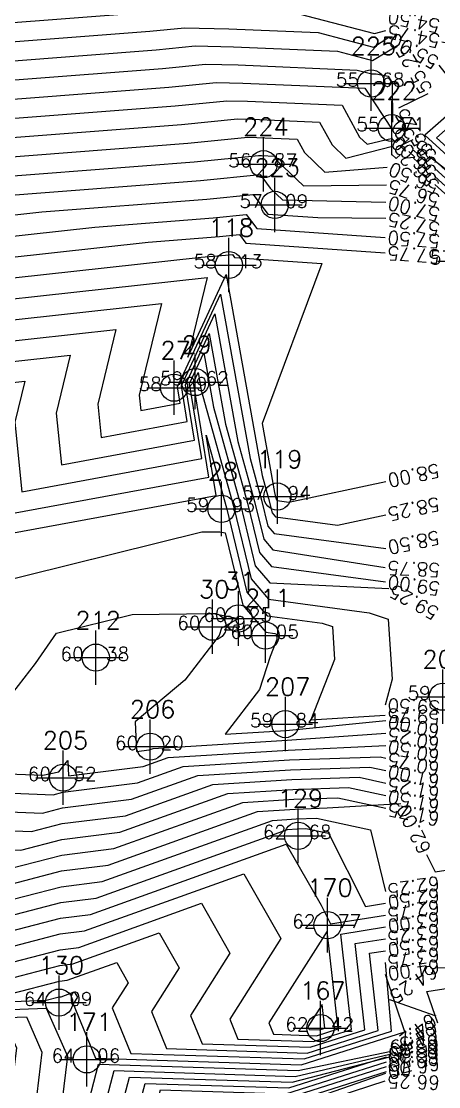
# Model space of a CAD drawing. Header units: millimetres. Extents: x 1412621 to 1412799, y 4931530 to 4931669.
# Drawn here: x 1412689.58 to 1412704.92, y 4931554.19 to 4931593.36 of the extents above; entities that cross this region are included whole.
import ezdxf
from ezdxf.enums import TextEntityAlignment as Align

# ---------------------------------------------------------------- set-up
doc = ezdxf.new("R2010")
doc.units = ezdxf.units.MM
doc.header["$PDMODE"] = 34
doc.header["$PDSIZE"] = 1
for name, color, linetype in [('CIVIL', 50, 'Continuous'), ('CIVIL-DRAW', 80, 'Continuous'), ('CIVIL-NONAME', 130, 'Continuous'), ('CIVIL-TEXT', 240, 'Continuous'), ('CIVIL-Z', 50, 'Continuous'), ('Tcontours0', 7, 'Continuous'), ('Tcontours1', 7, 'Continuous'), ('Tcontours2', 7, 'Continuous'), ('Tcontours3', 7, 'Continuous')]:
    doc.layers.add(name, color=color, linetype=linetype)
doc.styles.add('CIVILCADMAIN', font='TXT.SHX')
doc.styles.get("Standard").update_dxf_attribs({"font": 'arial.ttf'})

# ---------------------------------------------------------------- blocks, each defined once
blk = doc.blocks.new('CIVIL-ZZ')
at = {"layer": 'CIVIL-DRAW'}
blk.add_point((0, 0), dxfattribs=at)
at = {"layer": 'CIVIL-NONAME'}
blk.add_attdef('NAME', text='', height=1.8, dxfattribs=at).set_placement((0, 2.1), align=Align.CENTER)
at = {"layer": 'CIVIL-TEXT', "flags": 8}
blk.add_attdef('TEXT', text='', height=2, dxfattribs=at).set_placement((0.2, -3.3), align=Align.CENTER)
at = {"layer": 'CIVIL-Z'}
blk.add_attdef('Z1', text='', height=1.6, dxfattribs=at).set_placement((-0.75, -0.225), align=Align.RIGHT)
blk.add_attdef('Z2', (0.75, -0.225), '', height=1.6, dxfattribs=at)

msp = doc.modelspace()

# ---------------------------------------------------------------- linework, layer by layer
at = {"layer": 'Tcontours0'}
for points in [[(1412693.083, 4931625.826), (1412693.105, 4931625.688), (1412692.213, 4931623.888), (1412670.17, 4931598.157), (1412672.366, 4931593.378), (1412676.173, 4931593.569), (1412679.499, 4931591.604), (1412680.059, 4931591.646), (1412681.879, 4931592.047), (1412694.306, 4931593.002), (1412695.574, 4931593.129), (1412697.2, 4931593.093), (1412700.486, 4931592.952), (1412702.524, 4931592.418), (1412703.084, 4931592.779)], [(1412704.916, 4931591.753), (1412705.358, 4931591.186), (1412705.788, 4931590.394), (1412704.406, 4931589.173), (1412707.438, 4931586.424), (1412710.587, 4931586.59), (1412712.908, 4931588.133), (1412714.883, 4931590.674), (1412716.058, 4931591.089), (1412717.806, 4931591.522), (1412719.129, 4931591.445), (1412720.417, 4931591.743), (1412726.141, 4931589.588), (1412727.464, 4931590.345), (1412730.624, 4931589.048), (1412739.447, 4931589.456), (1412740.424, 4931589.294), (1412743.022, 4931588.28)], [(1412688.097, 4931572.584), (1412696.213, 4931574.588), (1412696.868, 4931574.596), (1412697.068, 4931574.557), (1412697.713, 4931571.893), (1412698.56, 4931570.902), (1412698.897, 4931570.857), (1412698.96, 4931570.835), (1412698.973, 4931570.635), (1412698.724, 4931570.006), (1412698.331, 4931568.797), (1412697.074, 4931567.156), (1412699.307, 4931567.293), (1412702.974, 4931567.657)], [(1412665.025, 4931560.044), (1412665.427, 4931559.455), (1412671.437, 4931555.588), (1412674.374, 4931554.343), (1412675.994, 4931552.823), (1412680.615, 4931553.001), (1412683.629, 4931556.838), (1412683.743, 4931556.986), (1412684.25, 4931556.873), (1412687.647, 4931556.109), (1412688.304, 4931556.135), (1412688.461, 4931555.778), (1412688.393, 4931555.21), (1412686.487, 4931555.286), (1412684.844, 4931554.574), (1412684.313, 4931553.074), (1412685.636, 4931551.398), (1412685.603, 4931549.753), (1412693.57, 4931552.202), (1412694.125, 4931554.314), (1412699.413, 4931554.147), (1412702.999, 4931555.287)]]:
    msp.add_lwpolyline(points, dxfattribs=at)
at = {"layer": 'Tcontours1'}
for points in [[(1412686.776, 4931622.314), (1412686.8, 4931622.164), (1412685.832, 4931620.211), (1412666.083, 4931597.158), (1412668.811, 4931591.221), (1412673.541, 4931591.458), (1412676.19, 4931589.893), (1412677.198, 4931588.211), (1412678.76, 4931588.929), (1412680.565, 4931589.128), (1412695.233, 4931590.255), (1412697.129, 4931590.445), (1412697.885, 4931590.428), (1412701.371, 4931590.278), (1412702.012, 4931589.108), (1412702.286, 4931588.847), (1412703.222, 4931589.07)], [(1412664.438, 4931590.843), (1412665.256, 4931589.064), (1412668.623, 4931589.232), (1412672.027, 4931586.262), (1412672.679, 4931585.167), (1412675.236, 4931583.303), (1412676.031, 4931583.967), (1412680.558, 4931586.048), (1412688.378, 4931586.91), (1412696.16, 4931587.508), (1412698.35, 4931587.728), (1412698.725, 4931587.225), (1412699.173, 4931586.797), (1412702.979, 4931586.718)], [(1412704.778, 4931587.66), (1412706.885, 4931585.751), (1412711.237, 4931585.98), (1412714.446, 4931588.113), (1412715.423, 4931589.371), (1412717.221, 4931590.006), (1412717.634, 4931590.108), (1412719.44, 4931590.003), (1412719.821, 4931590.091), (1412727.017, 4931587.382), (1412727.33, 4931587.561), (1412728.077, 4931587.254), (1412736.698, 4931587.653), (1412735.636, 4931585.525), (1412739.348, 4931584.096), (1412739.664, 4931584.671), (1412740.031, 4931584.629), (1412742.968, 4931584.086)], [(1412664.805, 4931582.375), (1412666.302, 4931581.121), (1412674.094, 4931577.786), (1412674.439, 4931577.641), (1412674.748, 4931577.855), (1412676.829, 4931578.689), (1412676.415, 4931579.306), (1412679.417, 4931581.817), (1412682.356, 4931583.168), (1412696.191, 4931584.692), (1412697.086, 4931584.761), (1412697.339, 4931584.786), (1412697.418, 4931584.68), (1412700.627, 4931584.457), (1412698.425, 4931578.578), (1412698.879, 4931576.039), (1412698.925, 4931575.875), (1412698.95, 4931575.773), (1412698.975, 4931575.744), (1412699.414, 4931575.685), (1412702.973, 4931576.447)], [(1412684.154, 4931580.287), (1412691.377, 4931581.083), (1412690.862, 4931578.958), (1412691.05, 4931577.063), (1412695.943, 4931577.965), (1412695.607, 4931580.004), (1412696.486, 4931581.891), (1412697.085, 4931578.546), (1412697.892, 4931575.649), (1412698.331, 4931573.833), (1412698.767, 4931573.323), (1412702.959, 4931572.76)], [(1412664.929, 4931571.591), (1412673.513, 4931567.917), (1412674.046, 4931567.388), (1412674.054, 4931565.896), (1412680.309, 4931563.832), (1412681.975, 4931563.154), (1412682.07, 4931563.184), (1412682.379, 4931563.284), (1412686.068, 4931564.425), (1412690.35, 4931564.25), (1412691.093, 4931564.443), (1412693.627, 4931564.76), (1412696.069, 4931565.638), (1412699.473, 4931565.846), (1412702.38, 4931565.944), (1412702.974, 4931565.816)], [(1412664.869, 4931568.4), (1412670.129, 4931564.835), (1412671.827, 4931562.633), (1412671.968, 4931562.571), (1412678.966, 4931559.484), (1412680.213, 4931558.977), (1412680.362, 4931559.111), (1412681.454, 4931560.524), (1412682.355, 4931560.322), (1412683.199, 4931560.635), (1412684.285, 4931560.989), (1412686.356, 4931561.629), (1412688.76, 4931561.531), (1412691.051, 4931562.127), (1412692.765, 4931562.341), (1412698.261, 4931564.316), (1412699.638, 4931564.4), (1412700.815, 4931564.44), (1412703.526, 4931564.6)], [(1412704.474, 4931562.726), (1412704.793, 4931562.093), (1412708.625, 4931562.693), (1412710.448, 4931561.029), (1412711.163, 4931560.652), (1412714.666, 4931563.38), (1412724.458, 4931557.203)], [(1412664.91, 4931561.85), (1412667.577, 4931560.316), (1412671.44, 4931557.83), (1412676.348, 4931555.749), (1412677.401, 4931554.76), (1412680.407, 4931554.876), (1412682.367, 4931557.371), (1412682.98, 4931558.166), (1412685.689, 4931557.558), (1412687.111, 4931557.238), (1412690.493, 4931557.37), (1412690.968, 4931557.493), (1412691.042, 4931557.503), (1412691.525, 4931557.676), (1412691.637, 4931557.479), (1412691.482, 4931557.235), (1412692.299, 4931555.24), (1412699.862, 4931555.001), (1412703.67, 4931556.212), (1412702.963, 4931558.323)], [(1412687.17, 4931558.812), (1412691.009, 4931559.81), (1412691.903, 4931559.922), (1412697.757, 4931562.025), (1412699.113, 4931559.636), (1412697.235, 4931556.675), (1412697.535, 4931555.943), (1412700.312, 4931555.855), (1412701.709, 4931556.3), (1412701.318, 4931559.807), (1412702.963, 4931560.065)], [(1412665.032, 4931555.805), (1412668.694, 4931555.109), (1412671.434, 4931553.346), (1412672.399, 4931552.937), (1412674.586, 4931550.885), (1412677.522, 4931550.999), (1412677.48, 4931549.276), (1412676.201, 4931547.983), (1412680.584, 4931547.324), (1412693.22, 4931550.103), (1412687.39, 4931549.51), (1412688.827, 4931550.104), (1412696.133, 4931552.35), (1412696.402, 4931553.373), (1412698.964, 4931553.292), (1412702.969, 4931554.693)]]:
    msp.add_lwpolyline(points, dxfattribs=at)
at = {"layer": 'Tcontours2'}
for points in [[(1412689.929, 4931624.07), (1412689.952, 4931623.926), (1412689.022, 4931622.05), (1412668.126, 4931597.657), (1412670.588, 4931592.3), (1412674.857, 4931592.514), (1412678.586, 4931590.31), (1412678.746, 4931590.323), (1412679.266, 4931590.437), (1412694.769, 4931591.629), (1412696.352, 4931591.787), (1412697.542, 4931591.761), (1412701.918, 4931591.573), (1412702.457, 4931591.431), (1412702.613, 4931591.437), (1412703.057, 4931591.35), (1412703.207, 4931591.105), (1412703.222, 4931589.658)], [(1412683.622, 4931620.558), (1412683.648, 4931620.402), (1412682.641, 4931618.373), (1412664.039, 4931596.658), (1412667.033, 4931590.142), (1412672.225, 4931590.403), (1412672.805, 4931590.06), (1412675.493, 4931585.574), (1412679.659, 4931587.489), (1412684.472, 4931588.019), (1412695.696, 4931588.882), (1412697.907, 4931589.103), (1412698.228, 4931589.096), (1412699.71, 4931589.032), (1412699.983, 4931588.535), (1412700.73, 4931587.822), (1412703.028, 4931588)], [(1412704.778, 4931588.247), (1412707.161, 4931586.087), (1412710.912, 4931586.285), (1412713.677, 4931588.123), (1412715.153, 4931590.022), (1412716.639, 4931590.547), (1412717.72, 4931590.815), (1412719.285, 4931590.724), (1412720.119, 4931590.917), (1412726.579, 4931588.485), (1412727.397, 4931588.953), (1412729.351, 4931588.151), (1412739.606, 4931588.626), (1412740.04, 4931588.554), (1412743.022, 4931587.389)], [(1412664.939, 4931587.541), (1412665.094, 4931587.177), (1412666.951, 4931584.448), (1412673.137, 4931581.85), (1412674.022, 4931582.462), (1412675.725, 4931581.22), (1412677.724, 4931582.892), (1412681.457, 4931584.608), (1412692.285, 4931585.801), (1412696.623, 4931586.135), (1412697.844, 4931586.257), (1412698.228, 4931585.742), (1412702.952, 4931585.414)], [(1412683.255, 4931581.728), (1412694.728, 4931582.992), (1412693.909, 4931579.617), (1412693.965, 4931579.056), (1412695.412, 4931579.323), (1412695.313, 4931579.926), (1412696.9, 4931583.335), (1412697.982, 4931577.293), (1412698.408, 4931575.762), (1412698.641, 4931574.803), (1412698.871, 4931574.533), (1412702.973, 4931573.983)], [(1412688.135, 4931575.07), (1412696.474, 4931576.607), (1412695.901, 4931580.081), (1412696.071, 4931580.447), (1412696.187, 4931579.799), (1412697.375, 4931575.536), (1412698.022, 4931572.863), (1412698.664, 4931572.112), (1412702.364, 4931571.616), (1412703.061, 4931571.38), (1412703.208, 4931569.174), (1412702.951, 4931568.217)], [(1412664.805, 4931573.234), (1412665.603, 4931572.565), (1412673.086, 4931569.3), (1412674.507, 4931567.891), (1412674.509, 4931567.331), (1412677.92, 4931566.206), (1412682.545, 4931565.203), (1412685.055, 4931565.554), (1412685.924, 4931565.823), (1412690.367, 4931565.641), (1412690.96, 4931565.766), (1412691.285, 4931566.186), (1412691.313, 4931565.626), (1412694.057, 4931565.969), (1412694.973, 4931566.298), (1412699.39, 4931566.57), (1412702.974, 4931566.737)], [(1412664.962, 4931570.451), (1412670.766, 4931567.919), (1412670.915, 4931566.047), (1412672.409, 4931565.035), (1412672.78, 4931564.553), (1412673.275, 4931564.335), (1412675.201, 4931563.486), (1412680.901, 4931561.166), (1412681.173, 4931561.409), (1412681.364, 4931561.474), (1412681.822, 4931561.644), (1412683.332, 4931562.137), (1412686.212, 4931563.027), (1412689.555, 4931562.891), (1412691.072, 4931563.285), (1412693.196, 4931563.55), (1412697.165, 4931564.977), (1412699.556, 4931565.123), (1412701.597, 4931565.192), (1412702.974, 4931564.895)], [(1412664.869, 4931566.656), (1412667.85, 4931564.636), (1412669.694, 4931562.244), (1412670.801, 4931561.607), (1412671.445, 4931561.192), (1412679.309, 4931557.858), (1412679.513, 4931557.666), (1412680.095, 4931557.689), (1412680.474, 4931558.172), (1412681.835, 4931559.934), (1412684.062, 4931559.435), (1412684.576, 4931559.625), (1412685.238, 4931559.841), (1412686.5, 4931560.232), (1412687.965, 4931560.172), (1412691.03, 4931560.968), (1412692.334, 4931561.131), (1412699.357, 4931563.655), (1412699.721, 4931563.677), (1412700.033, 4931563.688), (1412700.862, 4931563.509), (1412702.222, 4931560.82), (1412702.963, 4931560.936)], [(1412664.91, 4931562.898), (1412668.651, 4931560.746), (1412671.442, 4931558.951), (1412677.335, 4931556.452), (1412678.105, 4931555.729), (1412680.303, 4931555.814), (1412681.736, 4931557.638), (1412682.598, 4931558.755), (1412686.408, 4931557.9), (1412686.843, 4931557.803), (1412687.876, 4931557.843), (1412690.989, 4931558.652), (1412691.472, 4931558.712), (1412694.641, 4931559.851), (1412695.375, 4931558.558), (1412694.358, 4931556.955), (1412694.917, 4931555.592), (1412700.087, 4931555.428), (1412702.69, 4931556.256), (1412702.372, 4931559.101), (1412702.963, 4931559.194)], [(1412664.91, 4931560.801), (1412666.502, 4931559.886), (1412671.438, 4931556.709), (1412675.361, 4931555.046), (1412676.697, 4931553.791), (1412680.511, 4931553.939), (1412682.998, 4931557.105), (1412683.362, 4931557.576), (1412684.969, 4931557.215), (1412687.379, 4931556.674), (1412689.766, 4931556.767), (1412690.336, 4931555.469), (1412690.087, 4931553.408), (1412687.555, 4931553.509), (1412688.915, 4931551.786), (1412688.901, 4931551.087), (1412692.289, 4931552.129), (1412692.987, 4931554.784), (1412699.638, 4931554.574), (1412703.117, 4931555.393)], [(1412665.032, 4931558.193), (1412665.9, 4931558.029), (1412671.435, 4931554.467), (1412673.387, 4931553.64), (1412675.29, 4931551.854), (1412680.72, 4931552.064), (1412681.977, 4931553.665), (1412682.25, 4931552.809), (1412682.107, 4931551.456), (1412682.168, 4931549.629), (1412682.232, 4931548.246), (1412683.66, 4931548.836), (1412694.852, 4931552.276), (1412695.263, 4931553.844), (1412699.189, 4931553.719), (1412702.999, 4931554.931)], [(1412704.883, 4931556.529), (1412704.48, 4931557.69), (1412707.447, 4931558.154), (1412708.021, 4931557.63), (1412710.092, 4931556.539), (1412711.712, 4931557.8), (1412716.239, 4931554.944)], [(1412700.112, 4931556.396), (1412700.153, 4931556.295), (1412700.536, 4931556.283), (1412700.729, 4931556.344), (1412700.632, 4931557.215), (1412700.112, 4931556.396)]]:
    msp.add_lwpolyline(points, dxfattribs=at)
at = {"layer": 'Tcontours3'}
for points in [[(1412694.659, 4931626.704), (1412694.681, 4931626.568), (1412693.808, 4931624.807), (1412671.192, 4931598.407), (1412673.254, 4931593.918), (1412676.831, 4931594.097), (1412679.956, 4931592.251), (1412680.715, 4931592.308), (1412683.185, 4931592.852), (1412694.074, 4931593.689), (1412695.185, 4931593.8), (1412697.028, 4931593.759), (1412699.771, 4931593.641), (1412702.557, 4931592.911), (1412702.97, 4931593.022)], [(1412691.506, 4931624.948), (1412691.529, 4931624.807), (1412690.617, 4931622.969), (1412669.148, 4931597.907), (1412671.477, 4931592.839), (1412675.515, 4931593.042), (1412679.043, 4931590.957), (1412679.402, 4931590.984), (1412680.572, 4931591.242), (1412694.537, 4931592.315), (1412695.963, 4931592.458), (1412697.371, 4931592.427), (1412701.202, 4931592.262), (1412702.49, 4931591.925), (1412703.482, 4931592.519)], [(1412688.353, 4931623.192), (1412688.376, 4931623.045), (1412687.427, 4931621.13), (1412667.104, 4931597.408), (1412669.7, 4931591.76), (1412674.199, 4931591.986), (1412677.882, 4931589.81), (1412678.05, 4931589.529), (1412678.311, 4931589.649), (1412678.612, 4931589.682), (1412695.001, 4931590.942), (1412696.74, 4931591.116), (1412697.714, 4931591.095), (1412702.201, 4931590.902), (1412703.222, 4931589.364)], [(1412685.199, 4931621.436), (1412685.224, 4931621.283), (1412684.237, 4931619.292), (1412665.061, 4931596.908), (1412667.922, 4931590.682), (1412672.883, 4931590.93), (1412674.497, 4931589.977), (1412676.345, 4931586.892), (1412679.21, 4931588.209), (1412682.518, 4931588.573), (1412695.464, 4931589.568), (1412697.518, 4931589.774), (1412698.057, 4931589.762), (1412700.541, 4931589.655), (1412700.998, 4931588.821), (1412701.508, 4931588.334), (1412703.222, 4931588.777)], [(1412664.438, 4931593.316), (1412666.145, 4931589.603), (1412670.869, 4931589.84), (1412671.909, 4931588.932), (1412674.371, 4931584.796), (1412674.991, 4931584.344), (1412675.184, 4931584.505), (1412680.109, 4931586.768), (1412686.425, 4931587.464), (1412695.928, 4931588.195), (1412698.295, 4931588.432), (1412698.4, 4931588.43), (1412698.88, 4931588.409), (1412698.969, 4931588.248), (1412699.951, 4931587.31), (1412702.999, 4931587.354)], [(1412705.03, 4931592.614), (1412705.657, 4931592.49), (1412706.433, 4931591.226), (1412706.703, 4931590.73), (1412704.834, 4931589.078), (1412707.577, 4931586.592), (1412710.424, 4931586.742), (1412712.523, 4931588.138), (1412714.748, 4931590.999), (1412715.767, 4931591.36), (1412717.849, 4931591.876), (1412719.052, 4931591.806), (1412720.566, 4931592.156), (1412725.922, 4931590.14), (1412727.497, 4931591.04), (1412731.261, 4931589.496), (1412739.367, 4931589.872), (1412740.615, 4931589.665), (1412743.022, 4931588.725)], [(1412704.565, 4931588.402), (1412707.3, 4931586.255), (1412710.749, 4931586.437), (1412713.292, 4931588.128), (1412715.018, 4931590.348), (1412716.349, 4931590.818), (1412717.763, 4931591.169), (1412719.207, 4931591.084), (1412720.268, 4931591.33), (1412726.36, 4931589.037), (1412727.43, 4931589.649), (1412729.988, 4931588.599), (1412739.526, 4931589.041), (1412740.232, 4931588.924), (1412743.022, 4931587.834)], [(1412704.518, 4931590.693), (1412703.435, 4931590.172)], [(1412704.778, 4931587.954), (1412707.023, 4931585.919), (1412711.074, 4931586.133), (1412714.061, 4931588.118), (1412715.288, 4931589.696), (1412716.93, 4931590.277), (1412717.677, 4931590.462), (1412719.363, 4931590.363), (1412719.97, 4931590.504), (1412726.798, 4931587.933), (1412727.363, 4931588.257), (1412728.714, 4931587.703), (1412739.685, 4931588.21), (1412739.848, 4931588.183), (1412742.001, 4931587.343), (1412741.272, 4931584.836), (1412742.968, 4931584.522)], [(1412704.778, 4931587.366), (1412706.746, 4931585.582), (1412711.4, 4931585.828), (1412714.83, 4931588.108), (1412715.558, 4931589.045), (1412717.511, 4931589.735), (1412717.591, 4931589.755), (1412719.518, 4931589.642), (1412719.672, 4931589.678), (1412727.235, 4931586.83), (1412727.296, 4931586.865), (1412727.441, 4931586.806), (1412729.109, 4931586.883), (1412728.904, 4931586.471), (1412738.803, 4931582.66), (1412739.645, 4931584.194), (1412740.624, 4931584.083), (1412742.968, 4931583.65)], [(1412664.626, 4931588.48), (1412666.376, 4931588.625), (1412669.348, 4931586.033), (1412670.073, 4931584.968), (1412672.487, 4931583.954), (1412672.832, 4931584.193), (1412675.48, 4931582.261), (1412676.877, 4931583.43), (1412681.008, 4931585.328), (1412690.331, 4931586.356), (1412696.391, 4931586.821), (1412698.097, 4931586.992), (1412698.634, 4931586.273), (1412700.469, 4931586.146), (1412702.974, 4931586.13)], [(1412664.864, 4931583.464), (1412673.788, 4931579.746), (1412675.213, 4931580.731), (1412675.969, 4931580.179), (1412678.57, 4931582.355), (1412681.907, 4931583.888), (1412694.238, 4931585.247), (1412696.855, 4931585.448), (1412697.592, 4931585.522), (1412697.823, 4931585.211), (1412702.953, 4931584.855)], [(1412664.805, 4931581.46), (1412668.36, 4931578.483), (1412673.312, 4931576.364), (1412674.632, 4931576.811), (1412679.792, 4931575.26), (1412680.149, 4931575.403), (1412677.668, 4931579.108), (1412680.264, 4931581.279), (1412682.805, 4931582.448), (1412696.403, 4931583.946), (1412695.694, 4931581.021), (1412697.108, 4931584.057), (1412698.431, 4931576.666), (1412698.667, 4931575.819), (1412698.795, 4931575.288), (1412698.923, 4931575.139), (1412701.194, 4931574.834), (1412702.973, 4931575.215)], [(1412683.704, 4931581.008), (1412693.053, 4931582.038), (1412692.386, 4931579.287), (1412692.507, 4931578.059), (1412695.678, 4931578.644), (1412695.46, 4931579.965), (1412696.693, 4931582.613), (1412697.533, 4931577.919), (1412698.15, 4931575.706), (1412698.486, 4931574.318), (1412698.819, 4931573.928), (1412702.951, 4931573.28)], [(1412684.603, 4931579.567), (1412689.702, 4931580.129), (1412689.339, 4931578.629), (1412689.592, 4931576.066), (1412696.209, 4931577.286), (1412695.754, 4931580.042), (1412696.279, 4931581.169), (1412696.636, 4931579.173), (1412697.634, 4931575.593), (1412698.177, 4931573.348), (1412698.716, 4931572.718), (1412703.08, 4931572.514)], [(1412686.677, 4931574.073), (1412696.74, 4931575.928), (1412696.374, 4931578.145), (1412697.117, 4931575.48), (1412697.867, 4931572.378), (1412698.612, 4931571.507), (1412700.63, 4931571.236), (1412701.011, 4931571.107), (1412701.091, 4931569.904), (1412700.212, 4931567.686), (1412702.951, 4931567.854)], [(1412664.92, 4931572.488), (1412673.3, 4931568.609), (1412674.276, 4931567.639), (1412674.282, 4931566.613), (1412680.534, 4931564.55), (1412682.339, 4931564.159), (1412683.319, 4931564.296), (1412685.996, 4931565.124), (1412690.747, 4931564.93), (1412691.103, 4931565.022), (1412693.842, 4931565.365), (1412695.521, 4931565.968), (1412699.432, 4931566.208), (1412702.771, 4931566.32), (1412702.974, 4931566.276)], [(1412689.054, 4931568.4), (1412690.094, 4931569.747), (1412690.871, 4931570.864), (1412693.648, 4931571.549), (1412696.644, 4931571.587), (1412697.558, 4931571.408), (1412696.932, 4931571.051), (1412696.846, 4931570.787), (1412695.589, 4931569.145), (1412693.76, 4931567.604), (1412693.816, 4931566.517), (1412694.273, 4931566.574), (1412694.426, 4931566.629), (1412699.349, 4931566.931), (1412702.974, 4931567.197)], [(1412664.962, 4931571.05), (1412673.727, 4931567.225), (1412673.816, 4931567.137), (1412673.826, 4931565.178), (1412675.036, 4931564.779), (1412681.33, 4931562.216), (1412681.689, 4931562.33), (1412682.855, 4931562.711), (1412686.14, 4931563.726), (1412689.952, 4931563.57), (1412691.083, 4931563.864), (1412693.411, 4931564.155), (1412696.617, 4931565.307), (1412699.514, 4931565.485), (1412701.989, 4931565.568), (1412702.974, 4931565.355)], [(1412664.962, 4931569.853), (1412667.012, 4931568.958), (1412667.107, 4931567.756), (1412671.269, 4931564.935), (1412672.304, 4931563.593), (1412672.622, 4931563.453), (1412677.084, 4931561.485), (1412680.557, 4931560.071), (1412680.974, 4931560.445), (1412681.263, 4931560.819), (1412681.501, 4931560.765), (1412682.51, 4931561.139), (1412683.808, 4931561.563), (1412686.284, 4931562.328), (1412689.157, 4931562.211), (1412691.062, 4931562.706), (1412692.98, 4931562.946), (1412697.713, 4931564.646), (1412699.597, 4931564.762), (1412701.206, 4931564.816), (1412702.974, 4931564.435)], [(1412664.869, 4931567.528), (1412668.99, 4931564.736), (1412671.154, 4931561.928), (1412671.339, 4931561.822), (1412671.446, 4931561.753), (1412679.803, 4931558.209), (1412679.865, 4931558.151), (1412680.043, 4931558.158), (1412680.159, 4931558.305), (1412681.644, 4931560.229), (1412683.208, 4931559.878), (1412683.888, 4931560.13), (1412684.761, 4931560.415), (1412686.428, 4931560.93), (1412688.363, 4931560.851), (1412691.041, 4931561.547), (1412692.55, 4931561.736), (1412698.809, 4931563.985), (1412699.68, 4931564.039), (1412700.424, 4931564.064), (1412702.406, 4931563.636), (1412702.963, 4931561.371)], [(1412664.869, 4931565.784), (1412666.71, 4931564.536), (1412668.234, 4931562.559), (1412670.264, 4931561.392), (1412671.444, 4931560.632), (1412678.816, 4931557.506), (1412679.161, 4931557.182), (1412680.147, 4931557.22), (1412680.79, 4931558.038), (1412682.026, 4931559.64), (1412684.915, 4931558.991), (1412685.265, 4931559.121), (1412685.715, 4931559.268), (1412686.572, 4931559.533), (1412687.568, 4931559.492), (1412691.02, 4931560.389), (1412692.119, 4931560.526), (1412699.315, 4931563.113), (1412700.593, 4931560.862), (1412700.936, 4931560.183), (1412702.963, 4931560.5)], [(1412664.82, 4931563.972), (1412665.314, 4931563.19), (1412669.189, 4931560.961), (1412671.443, 4931559.511), (1412677.829, 4931556.803), (1412678.457, 4931556.213), (1412680.251, 4931556.283), (1412681.421, 4931557.772), (1412682.408, 4931559.05), (1412686.623, 4931558.104), (1412686.642, 4931558.112), (1412686.668, 4931558.12), (1412686.716, 4931558.135), (1412686.773, 4931558.133), (1412690.999, 4931559.231), (1412691.688, 4931559.317), (1412696.199, 4931560.938), (1412697.244, 4931559.097), (1412695.797, 4931556.815), (1412696.226, 4931555.767), (1412700.199, 4931555.642), (1412702.199, 4931556.278), (1412701.845, 4931559.454), (1412702.963, 4931559.629)], [(1412664.91, 4931562.374), (1412668.114, 4931560.531), (1412671.441, 4931558.39), (1412676.841, 4931556.1), (1412677.753, 4931555.245), (1412680.355, 4931555.345), (1412682.052, 4931557.505), (1412682.789, 4931558.46), (1412686.049, 4931557.729), (1412686.977, 4931557.52), (1412689.185, 4931557.607), (1412690.978, 4931558.073), (1412691.257, 4931558.107), (1412693.083, 4931558.764), (1412693.506, 4931558.018), (1412692.92, 4931557.095), (1412693.608, 4931555.416), (1412699.975, 4931555.215), (1412703.18, 4931556.234), (1412702.963, 4931558.758)], [(1412664.91, 4931561.325), (1412667.039, 4931560.101), (1412671.439, 4931557.269), (1412675.854, 4931555.397), (1412677.049, 4931554.276), (1412680.459, 4931554.408), (1412682.682, 4931557.238), (1412683.171, 4931557.871), (1412685.329, 4931557.386), (1412687.245, 4931556.956), (1412690.496, 4931557.083), (1412691.273, 4931555.315), (1412690.934, 4931552.507), (1412690.113, 4931552.539), (1412690.554, 4931551.981), (1412690.55, 4931551.754), (1412691.649, 4931552.092), (1412692.418, 4931555.019), (1412699.75, 4931554.787), (1412703.17, 4931555.496)], [(1412664.91, 4931560.277), (1412665.964, 4931559.67), (1412671.438, 4931556.149), (1412674.867, 4931554.694), (1412676.346, 4931553.307), (1412680.563, 4931553.47), (1412683.313, 4931556.971), (1412683.553, 4931557.281), (1412684.61, 4931557.044), (1412687.513, 4931556.392), (1412689.035, 4931556.451), (1412689.398, 4931555.624), (1412689.24, 4931554.309), (1412684.996, 4931554.478), (1412687.276, 4931551.592), (1412687.252, 4931550.42), (1412692.93, 4931552.166), (1412693.556, 4931554.549), (1412699.526, 4931554.36), (1412703.077, 4931555.282)], [(1412698.673, 4931556.536), (1412698.844, 4931556.119), (1412700.424, 4931556.069), (1412701.219, 4931556.322), (1412700.818, 4931559.916), (1412698.673, 4931556.536)], [(1412664.954, 4931558.918), (1412671.436, 4931555.028), (1412673.88, 4931553.991), (1412675.642, 4931552.338), (1412680.668, 4931552.533), (1412683.775, 4931556.489), (1412684.448, 4931554.374), (1412684.341, 4931553.36), (1412683.708, 4931551.57), (1412683.997, 4931551.203), (1412683.954, 4931549.086), (1412694.211, 4931552.239), (1412694.694, 4931554.079), (1412699.301, 4931553.933), (1412702.999, 4931555.109)], [(1412704.873, 4931558.559), (1412707.565, 4931558.608), (1412708.264, 4931557.97), (1412710.199, 4931556.95), (1412712.007, 4931558.358), (1412717.061, 4931555.17)], [(1412704.83, 4931556.782), (1412703.127, 4931557.392)], [(1412665.032, 4931556.999), (1412667.297, 4931556.569), (1412671.434, 4931553.907), (1412672.893, 4931553.288), (1412674.938, 4931551.37), (1412679.971, 4931551.564), (1412679.9, 4931548.611), (1412679.316, 4931548.02), (1412681.317, 4931547.72), (1412687.085, 4931548.988), (1412684.423, 4931548.718), (1412686.244, 4931549.47), (1412695.492, 4931552.313), (1412695.833, 4931553.608), (1412699.076, 4931553.506), (1412702.999, 4931554.753)], [(1412665.032, 4931554.611), (1412670.091, 4931553.649), (1412671.433, 4931552.786), (1412671.906, 4931552.585), (1412674.234, 4931550.401), (1412675.073, 4931550.433), (1412675.061, 4931549.941), (1412673.086, 4931547.945), (1412679.851, 4931546.928), (1412699.355, 4931551.218), (1412690.356, 4931550.302), (1412691.411, 4931550.739), (1412696.774, 4931552.387), (1412696.971, 4931553.138), (1412698.852, 4931553.079), (1412702.951, 4931554.404)]]:
    msp.add_lwpolyline(points, dxfattribs=at)

# ---------------------------------------------------------------- block references
at = {"layer": 'CIVIL'}
ref = msp.add_blockref('CIVIL-ZZ', (1412702.433, 4931591.076, 55.68), dxfattribs=dict(at, xscale=0.5, yscale=0.5))
ref.add_attrib('Z2', '68', (1412702.808, 4931590.963, 55.68), dxfattribs={"layer": 'CIVIL-Z', "height": 0.5, "style": 'CIVILCADMAIN'})
ref.add_attrib('Z1', '55', (1412701.133, 4931590.963, 55.68), dxfattribs={"layer": 'CIVIL-Z', "height": 0.5, "style": 'CIVILCADMAIN'})
ref.add_attrib('NAME', '225', (1412701.683, 4931592.126, 55.68), dxfattribs={"layer": 'CIVIL-NONAME', "height": 0.65, "style": 'CIVILCADMAIN'})
ref = msp.add_blockref('CIVIL-ZZ', (1412703.189, 4931589.441, 55.71), dxfattribs=dict(at, xscale=0.5, yscale=0.5))
ref.add_attrib('Z2', '71', (1412703.564, 4931589.328, 55.71), dxfattribs={"layer": 'CIVIL-Z', "height": 0.5, "style": 'CIVILCADMAIN'})
ref.add_attrib('Z1', '55', (1412701.889, 4931589.328, 55.71), dxfattribs={"layer": 'CIVIL-Z', "height": 0.5, "style": 'CIVILCADMAIN'})
ref.add_attrib('NAME', '222', (1412702.439, 4931590.491, 55.71), dxfattribs={"layer": 'CIVIL-NONAME', "height": 0.65, "style": 'CIVILCADMAIN'})
ref = msp.add_blockref('CIVIL-ZZ', (1412698.482, 4931588.11, 56.87), dxfattribs=dict(at, xscale=0.5, yscale=0.5))
ref.add_attrib('Z2', '87', (1412698.857, 4931587.997, 56.87), dxfattribs={"layer": 'CIVIL-Z', "height": 0.5, "style": 'CIVILCADMAIN'})
ref.add_attrib('Z1', '56', (1412697.182, 4931587.997, 56.87), dxfattribs={"layer": 'CIVIL-Z', "height": 0.5, "style": 'CIVILCADMAIN'})
ref.add_attrib('NAME', '224', (1412697.732, 4931589.16, 56.87), dxfattribs={"layer": 'CIVIL-NONAME', "height": 0.65, "style": 'CIVILCADMAIN'})
ref = msp.add_blockref('CIVIL-ZZ', (1412698.893, 4931586.613, 57.09), dxfattribs=dict(at, xscale=0.5, yscale=0.5))
ref.add_attrib('Z2', '09', (1412699.268, 4931586.501, 57.09), dxfattribs={"layer": 'CIVIL-Z', "height": 0.5, "style": 'CIVILCADMAIN'})
ref.add_attrib('Z1', '57', (1412697.593, 4931586.501, 57.09), dxfattribs={"layer": 'CIVIL-Z', "height": 0.5, "style": 'CIVILCADMAIN'})
ref.add_attrib('NAME', '223', (1412698.143, 4931587.663, 57.09), dxfattribs={"layer": 'CIVIL-NONAME', "height": 0.65, "style": 'CIVILCADMAIN'})
ref = msp.add_blockref('CIVIL-ZZ', (1412697.207, 4931584.404, 58.13), dxfattribs=dict(at, xscale=0.5, yscale=0.5))
ref.add_attrib('Z2', '13', (1412697.582, 4931584.292, 58.13), dxfattribs={"layer": 'CIVIL-Z', "height": 0.5, "style": 'CIVILCADMAIN'})
ref.add_attrib('Z1', '58', (1412695.907, 4931584.292, 58.13), dxfattribs={"layer": 'CIVIL-Z', "height": 0.5, "style": 'CIVILCADMAIN'})
ref.add_attrib('NAME', '118', (1412696.457, 4931585.454, 58.13), dxfattribs={"layer": 'CIVIL-NONAME', "height": 0.65, "style": 'CIVILCADMAIN'})
ref = msp.add_blockref('CIVIL-ZZ', (1412705.888, 4931584.539, 57.8), dxfattribs=dict(at, xscale=0.5, yscale=0.5))
ref.add_attrib('Z2', '80', (1412706.263, 4931584.427, 57.8), dxfattribs={"layer": 'CIVIL-Z', "height": 0.5, "style": 'CIVILCADMAIN'})
ref.add_attrib('Z1', '57', (1412704.588, 4931584.427, 57.8), dxfattribs={"layer": 'CIVIL-Z', "height": 0.5, "style": 'CIVILCADMAIN'})
ref.add_attrib('NAME', '117', (1412705.138, 4931585.589, 57.8), dxfattribs={"layer": 'CIVIL-NONAME', "height": 0.65, "style": 'CIVILCADMAIN'})
ref = msp.add_blockref('CIVIL-ZZ', (1412695.972, 4931580.1, 59.62), dxfattribs=dict(at, xscale=0.5, yscale=0.5))
ref.add_attrib('Z2', '62', (1412696.347, 4931579.987, 59.62), dxfattribs={"layer": 'CIVIL-Z', "height": 0.5, "style": 'CIVILCADMAIN'})
ref.add_attrib('Z1', '59', (1412694.672, 4931579.987, 59.62), dxfattribs={"layer": 'CIVIL-Z', "height": 0.5, "style": 'CIVILCADMAIN'})
ref.add_attrib('NAME', '29', (1412695.472, 4931581.15, 59.62), dxfattribs={"layer": 'CIVIL-NONAME', "height": 0.65, "style": 'CIVILCADMAIN'})
ref = msp.add_blockref('CIVIL-ZZ', (1412695.189, 4931579.893, 58.29), dxfattribs=dict(at, xscale=0.5, yscale=0.5))
ref.add_attrib('Z2', '29', (1412695.564, 4931579.781, 58.29), dxfattribs={"layer": 'CIVIL-Z', "height": 0.5, "style": 'CIVILCADMAIN'})
ref.add_attrib('Z1', '58', (1412693.889, 4931579.781, 58.29), dxfattribs={"layer": 'CIVIL-Z', "height": 0.5, "style": 'CIVILCADMAIN'})
ref.add_attrib('NAME', '27', (1412694.689, 4931580.943, 58.29), dxfattribs={"layer": 'CIVIL-NONAME', "height": 0.65, "style": 'CIVILCADMAIN'})
ref = msp.add_blockref('CIVIL-ZZ', (1412698.987, 4931575.889, 57.94), dxfattribs=dict(at, xscale=0.5, yscale=0.5))
ref.add_attrib('Z2', '94', (1412699.362, 4931575.776, 57.94), dxfattribs={"layer": 'CIVIL-Z', "height": 0.5, "style": 'CIVILCADMAIN'})
ref.add_attrib('Z1', '57', (1412697.687, 4931575.776, 57.94), dxfattribs={"layer": 'CIVIL-Z', "height": 0.5, "style": 'CIVILCADMAIN'})
ref.add_attrib('NAME', '119', (1412698.237, 4931576.939, 57.94), dxfattribs={"layer": 'CIVIL-NONAME', "height": 0.65, "style": 'CIVILCADMAIN'})
ref = msp.add_blockref('CIVIL-ZZ', (1412696.931, 4931575.439, 59.93), dxfattribs=dict(at, xscale=0.5, yscale=0.5))
ref.add_attrib('Z2', '93', (1412697.306, 4931575.327, 59.93), dxfattribs={"layer": 'CIVIL-Z', "height": 0.5, "style": 'CIVILCADMAIN'})
ref.add_attrib('Z1', '59', (1412695.631, 4931575.327, 59.93), dxfattribs={"layer": 'CIVIL-Z', "height": 0.5, "style": 'CIVILCADMAIN'})
ref.add_attrib('NAME', '28', (1412696.431, 4931576.489, 59.93), dxfattribs={"layer": 'CIVIL-NONAME', "height": 0.65, "style": 'CIVILCADMAIN'})
ref = msp.add_blockref('CIVIL-ZZ', (1412696.608, 4931571.105, 60.29), dxfattribs=dict(at, xscale=0.5, yscale=0.5))
ref.add_attrib('Z2', '29', (1412696.983, 4931570.992, 60.29), dxfattribs={"layer": 'CIVIL-Z', "height": 0.5, "style": 'CIVILCADMAIN'})
ref.add_attrib('Z1', '60', (1412695.308, 4931570.992, 60.29), dxfattribs={"layer": 'CIVIL-Z', "height": 0.5, "style": 'CIVILCADMAIN'})
ref.add_attrib('NAME', '30', (1412696.108, 4931572.155, 60.29), dxfattribs={"layer": 'CIVIL-NONAME', "height": 0.65, "style": 'CIVILCADMAIN'})
ref = msp.add_blockref('CIVIL-ZZ', (1412697.558, 4931571.408, 60.25), dxfattribs=dict(at, xscale=0.5, yscale=0.5))
ref.add_attrib('Z2', '25', (1412697.933, 4931571.296, 60.25), dxfattribs={"layer": 'CIVIL-Z', "height": 0.5, "style": 'CIVILCADMAIN'})
ref.add_attrib('Z1', '60', (1412696.258, 4931571.296, 60.25), dxfattribs={"layer": 'CIVIL-Z', "height": 0.5, "style": 'CIVILCADMAIN'})
ref.add_attrib('NAME', '31', (1412697.058, 4931572.458, 60.25), dxfattribs={"layer": 'CIVIL-NONAME', "height": 0.65, "style": 'CIVILCADMAIN'})
ref = msp.add_blockref('CIVIL-ZZ', (1412698.55, 4931570.781, 60.05), dxfattribs=dict(at, xscale=0.5, yscale=0.5))
ref.add_attrib('Z2', '05', (1412698.925, 4931570.668, 60.05), dxfattribs={"layer": 'CIVIL-Z', "height": 0.5, "style": 'CIVILCADMAIN'})
ref.add_attrib('Z1', '60', (1412697.25, 4931570.668, 60.05), dxfattribs={"layer": 'CIVIL-Z', "height": 0.5, "style": 'CIVILCADMAIN'})
ref.add_attrib('NAME', '211', (1412697.8, 4931571.831, 60.05), dxfattribs={"layer": 'CIVIL-NONAME', "height": 0.65, "style": 'CIVILCADMAIN'})
ref = msp.add_blockref('CIVIL-ZZ', (1412692.314, 4931569.969, 60.38), dxfattribs=dict(at, xscale=0.5, yscale=0.5))
ref.add_attrib('Z2', '38', (1412692.689, 4931569.856, 60.38), dxfattribs={"layer": 'CIVIL-Z', "height": 0.5, "style": 'CIVILCADMAIN'})
ref.add_attrib('Z1', '60', (1412691.014, 4931569.856, 60.38), dxfattribs={"layer": 'CIVIL-Z', "height": 0.5, "style": 'CIVILCADMAIN'})
ref.add_attrib('NAME', '212', (1412691.564, 4931571.019, 60.38), dxfattribs={"layer": 'CIVIL-NONAME', "height": 0.65, "style": 'CIVILCADMAIN'})
ref = msp.add_blockref('CIVIL-ZZ', (1412705.071, 4931568.531, 59.28), dxfattribs=dict(at, xscale=0.5, yscale=0.5))
ref.add_attrib('Z2', '28', (1412705.446, 4931568.418, 59.28), dxfattribs={"layer": 'CIVIL-Z', "height": 0.5, "style": 'CIVILCADMAIN'})
ref.add_attrib('Z1', '59', (1412703.771, 4931568.418, 59.28), dxfattribs={"layer": 'CIVIL-Z', "height": 0.5, "style": 'CIVILCADMAIN'})
ref.add_attrib('NAME', '208', (1412704.321, 4931569.581, 59.28), dxfattribs={"layer": 'CIVIL-NONAME', "height": 0.65, "style": 'CIVILCADMAIN'})
ref = msp.add_blockref('CIVIL-ZZ', (1412699.281, 4931567.524, 59.84), dxfattribs=dict(at, xscale=0.5, yscale=0.5))
ref.add_attrib('Z2', '84', (1412699.656, 4931567.412, 59.84), dxfattribs={"layer": 'CIVIL-Z', "height": 0.5, "style": 'CIVILCADMAIN'})
ref.add_attrib('Z1', '59', (1412697.981, 4931567.412, 59.84), dxfattribs={"layer": 'CIVIL-Z', "height": 0.5, "style": 'CIVILCADMAIN'})
ref.add_attrib('NAME', '207', (1412698.531, 4931568.574, 59.84), dxfattribs={"layer": 'CIVIL-NONAME', "height": 0.65, "style": 'CIVILCADMAIN'})
ref = msp.add_blockref('CIVIL-ZZ', (1412694.316, 4931566.695, 60.2), dxfattribs=dict(at, xscale=0.5, yscale=0.5))
ref.add_attrib('Z2', '20', (1412694.691, 4931566.582, 60.2), dxfattribs={"layer": 'CIVIL-Z', "height": 0.5, "style": 'CIVILCADMAIN'})
ref.add_attrib('Z1', '60', (1412693.016, 4931566.582, 60.2), dxfattribs={"layer": 'CIVIL-Z', "height": 0.5, "style": 'CIVILCADMAIN'})
ref.add_attrib('NAME', '206', (1412693.566, 4931567.745, 60.2), dxfattribs={"layer": 'CIVIL-NONAME', "height": 0.65, "style": 'CIVILCADMAIN'})
ref = msp.add_blockref('CIVIL-ZZ', (1412691.113, 4931565.555, 60.52), dxfattribs=dict(at, xscale=0.5, yscale=0.5))
ref.add_attrib('Z2', '52', (1412691.488, 4931565.442, 60.52), dxfattribs={"layer": 'CIVIL-Z', "height": 0.5, "style": 'CIVILCADMAIN'})
ref.add_attrib('Z1', '60', (1412689.813, 4931565.442, 60.52), dxfattribs={"layer": 'CIVIL-Z', "height": 0.5, "style": 'CIVILCADMAIN'})
ref.add_attrib('NAME', '205', (1412690.363, 4931566.605, 60.52), dxfattribs={"layer": 'CIVIL-NONAME', "height": 0.65, "style": 'CIVILCADMAIN'})
ref = msp.add_blockref('CIVIL-ZZ', (1412699.751, 4931563.417, 62.68), dxfattribs=dict(at, xscale=0.5, yscale=0.5))
ref.add_attrib('Z2', '68', (1412700.126, 4931563.304, 62.68), dxfattribs={"layer": 'CIVIL-Z', "height": 0.5, "style": 'CIVILCADMAIN'})
ref.add_attrib('Z1', '62', (1412698.451, 4931563.304, 62.68), dxfattribs={"layer": 'CIVIL-Z', "height": 0.5, "style": 'CIVILCADMAIN'})
ref.add_attrib('NAME', '129', (1412699.001, 4931564.467, 62.68), dxfattribs={"layer": 'CIVIL-NONAME', "height": 0.65, "style": 'CIVILCADMAIN'})
ref = msp.add_blockref('CIVIL-ZZ', (1412700.833, 4931560.132, 62.77), dxfattribs=dict(at, xscale=0.5, yscale=0.5))
ref.add_attrib('Z2', '77', (1412701.208, 4931560.02, 62.77), dxfattribs={"layer": 'CIVIL-Z', "height": 0.5, "style": 'CIVILCADMAIN'})
ref.add_attrib('Z1', '62', (1412699.533, 4931560.02, 62.77), dxfattribs={"layer": 'CIVIL-Z', "height": 0.5, "style": 'CIVILCADMAIN'})
ref.add_attrib('NAME', '170', (1412700.083, 4931561.182, 62.77), dxfattribs={"layer": 'CIVIL-NONAME', "height": 0.65, "style": 'CIVILCADMAIN'})
ref = msp.add_blockref('CIVIL-ZZ', (1412690.964, 4931557.285, 64.09), dxfattribs=dict(at, xscale=0.5, yscale=0.5))
ref.add_attrib('Z2', '09', (1412691.339, 4931557.173, 64.09), dxfattribs={"layer": 'CIVIL-Z', "height": 0.5, "style": 'CIVILCADMAIN'})
ref.add_attrib('Z1', '64', (1412689.664, 4931557.173, 64.09), dxfattribs={"layer": 'CIVIL-Z', "height": 0.5, "style": 'CIVILCADMAIN'})
ref.add_attrib('NAME', '130', (1412690.214, 4931558.335, 64.09), dxfattribs={"layer": 'CIVIL-NONAME', "height": 0.65, "style": 'CIVILCADMAIN'})
ref = msp.add_blockref('CIVIL-ZZ', (1412700.572, 4931556.351, 62.42), dxfattribs=dict(at, xscale=0.5, yscale=0.5))
ref.add_attrib('Z2', '42', (1412700.947, 4931556.238, 62.42), dxfattribs={"layer": 'CIVIL-Z', "height": 0.5, "style": 'CIVILCADMAIN'})
ref.add_attrib('Z1', '62', (1412699.272, 4931556.238, 62.42), dxfattribs={"layer": 'CIVIL-Z', "height": 0.5, "style": 'CIVILCADMAIN'})
ref.add_attrib('NAME', '167', (1412699.822, 4931557.401, 62.42), dxfattribs={"layer": 'CIVIL-NONAME', "height": 0.65, "style": 'CIVILCADMAIN'})
ref = msp.add_blockref('CIVIL-ZZ', (1412691.985, 4931555.198, 64.06), dxfattribs=dict(at, xscale=0.5, yscale=0.5))
ref.add_attrib('Z2', '06', (1412692.36, 4931555.086, 64.06), dxfattribs={"layer": 'CIVIL-Z', "height": 0.5, "style": 'CIVILCADMAIN'})
ref.add_attrib('Z1', '64', (1412690.685, 4931555.086, 64.06), dxfattribs={"layer": 'CIVIL-Z', "height": 0.5, "style": 'CIVILCADMAIN'})
ref.add_attrib('NAME', '171', (1412691.235, 4931556.248, 64.06), dxfattribs={"layer": 'CIVIL-NONAME', "height": 0.65, "style": 'CIVILCADMAIN'})

# ---------------------------------------------------------------- texts
at = {"layer": 'Tcontours0', "style": 'CIVILCADMAIN'}
for s, rotation, p in [('55.00', 150.7651, (1412704, 4931592.266, 55)), ('60.00', 167.8274, (1412704, 4931567.436, 60)), ('65.00', 197.638, (1412704, 4931555.605, 65))]:
    msp.add_text(s, height=0.5, rotation=rotation, dxfattribs=at).set_placement(p, align=Align.MIDDLE_CENTER)
at = {"layer": 'Tcontours1', "style": 'CIVILCADMAIN'}
for s, rotation, p in [('56.00', 137.8111, (1412704, 4931588.365, 56)), ('57.00', 166.4886, (1412704, 4931586.473, 57)), ('58.00', 192.0813, (1412704, 4931576.666, 58)), ('59.00', 172.3579, (1412704, 4931572.621, 59)), ('61.00', 167.8274, (1412704, 4931565.594, 61)), ('62.00', 116.8199, (1412704, 4931563.663, 62)), ('63.00', 188.8983, (1412704, 4931560.227, 63)), ('64.00', 188.8983, (1412704, 4931558.485, 64)), ('66.00', 191.0214, (1412704, 4931554.893, 66))]:
    msp.add_text(s, height=0.5, rotation=rotation, dxfattribs=at).set_placement(p, align=Align.MIDDLE_CENTER)
at = {"layer": 'Tcontours2', "style": 'CIVILCADMAIN'}
for s, rotation, p in [('54.50', 168.8102, (1412704, 4931593.369, 54.5)), ('55.50', 137.8111, (1412704, 4931588.953, 55.5)), ('56.50', 157.723, (1412704, 4931587.602, 56.5)), ('57.50', 176.1529, (1412704, 4931585.344, 57.5)), ('58.50', 192.0813, (1412704, 4931574.202, 58.5)), ('59.50', 177.736, (1412704, 4931568.176, 59.5)), ('60.50', 167.8274, (1412704, 4931566.515, 60.5)), ('61.50', 167.8274, (1412704, 4931564.674, 61.5)), ('62.50', 188.8983, (1412704, 4931561.098, 62.5)), ('63.50', 188.8983, (1412704, 4931559.356, 63.5)), ('64.50', 212.7578, (1412704, 4931555.961, 64.5)), ('65.50', 197.638, (1412704, 4931555.249, 65.5))]:
    msp.add_text(s, height=0.5, rotation=rotation, dxfattribs=at).set_placement(p, align=Align.MIDDLE_CENTER)
at = {"layer": 'Tcontours3', "style": 'CIVILCADMAIN'}
for s, rotation, p in [('54.75', 168.8102, (1412704, 4931592.818, 54.75)), ('55.25', 119.5894, (1412704, 4931591.606, 55.25)), ('55.25', 122.5454, (1412704, 4931589.287, 55.25)), ('55.75', 137.8111, (1412704, 4931588.659, 55.75)), ('56.25', 137.8111, (1412704, 4931588.071, 56.25)), ('56.75', 162.429, (1412704, 4931587.038, 56.75)), ('57.25', 167.8095, (1412704, 4931585.908, 57.25)), ('57.75', 176.0258, (1412704, 4931584.782, 57.75)), ('58.25', 192.0813, (1412704, 4931575.434, 58.25)), ('58.75', 177.4205, (1412704, 4931573.233, 58.75)), ('59.25', 151.2007, (1412704, 4931572.009, 59.25)), ('59.75', 177.736, (1412704, 4931567.813, 59.75)), ('60.25', 167.8274, (1412704, 4931566.976, 60.25)), ('60.75', 167.8274, (1412704, 4931566.055, 60.75)), ('61.25', 167.8274, (1412704, 4931565.134, 61.25)), ('61.75', 167.8274, (1412704, 4931564.213, 61.75)), ('62.25', 188.8983, (1412704, 4931561.534, 62.25)), ('62.75', 188.8983, (1412704, 4931560.663, 62.75)), ('63.25', 188.8983, (1412704, 4931559.792, 63.25)), ('63.75', 188.8983, (1412704, 4931558.921, 63.75)), ('64.25', 213.7396, (1412704, 4931557.975, 64.25)), ('64.25', 217.7556, (1412704, 4931556.139, 64.25)), ('64.75', 208.4999, (1412704, 4931555.783, 64.75)), ('65.25', 197.638, (1412704, 4931555.427, 65.25)), ('65.75', 197.638, (1412704, 4931555.071, 65.75)), ('66.25', 178.0876, (1412704, 4931554.369, 66.25))]:
    msp.add_text(s, height=0.5, rotation=rotation, dxfattribs=at).set_placement(p, align=Align.MIDDLE_CENTER)

doc.saveas('drawing.dxf')
